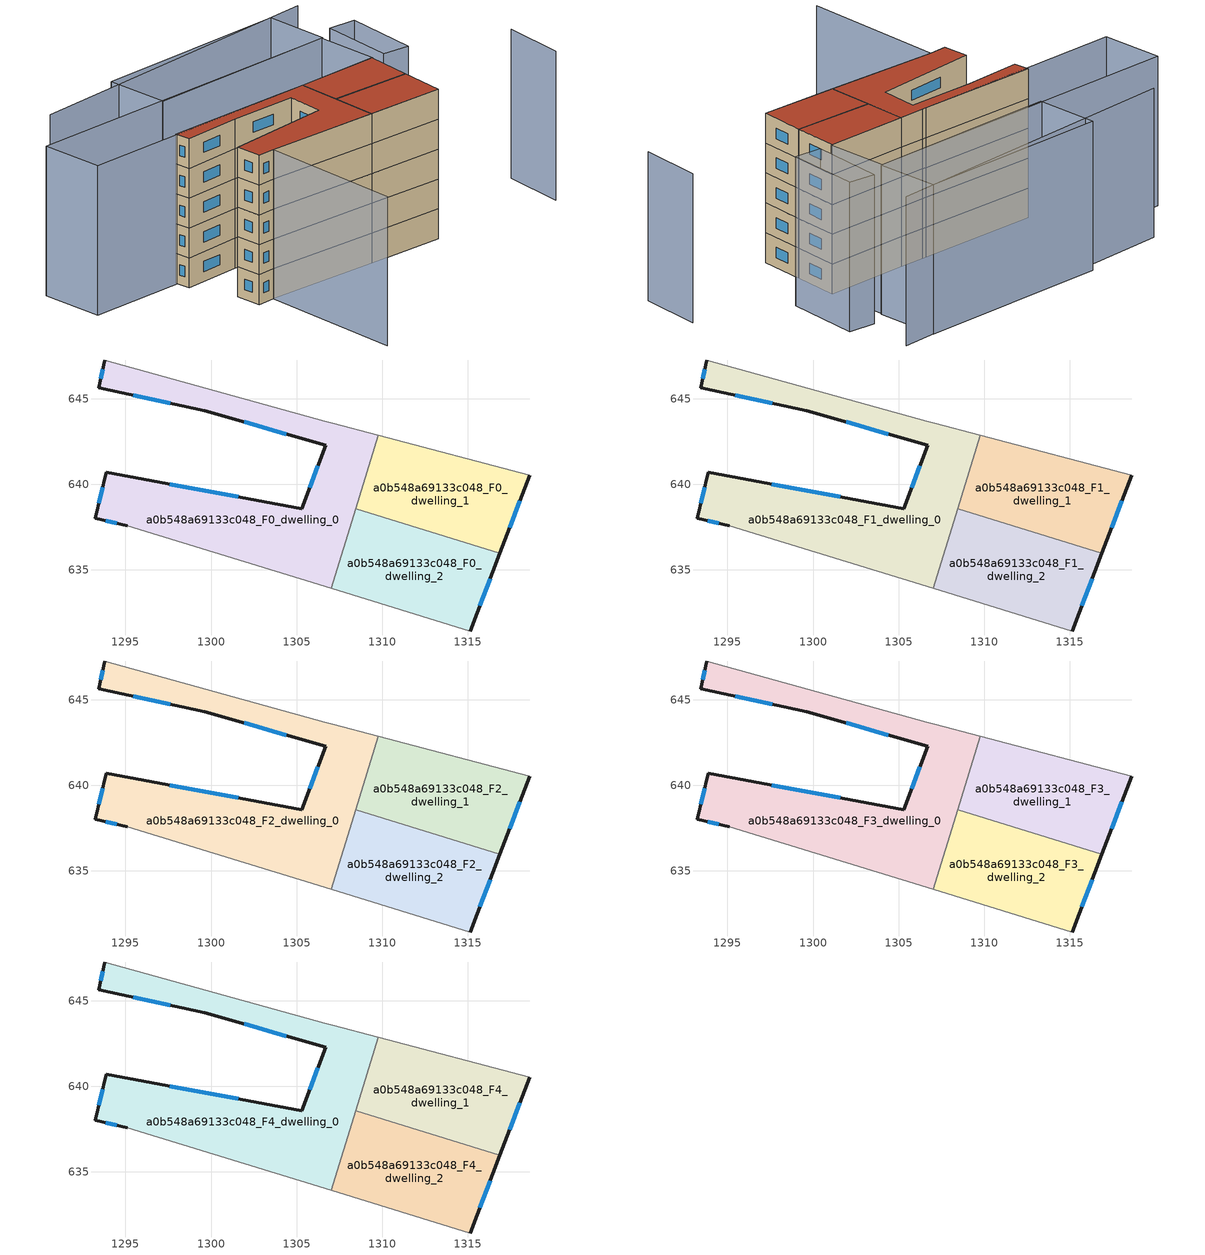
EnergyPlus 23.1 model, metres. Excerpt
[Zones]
a0b548a69133c048_F0_dwelling_0
 floor ground (EU_floor_Construction): 1309.76,642.86 1307.02,633.93 1295.11,637.58 1293.25,638.01 1293.89,640.69 1305.31,638.58 1306.69,642.28 1299.65,644.3 1293.45,645.63 1293.8,647.26 1306.64,643.69 1307.1,643.56 z0
 wall outside (EU_wall_Construction): 1293.8,647.26 1293.45,645.63 1299.65,644.3 1306.69,642.28 1305.31,638.58 1293.89,640.69 1293.25,638.01 1295.11,637.58 z0:3
 wall adiabatic (EU_wall_Construction): 1309.77,642.86 1307.1,643.56 1306.64,643.69 1293.8,647.26 / 1295.11,637.58 1307.02,633.93 z0:3
 wall to a0b548a69133c048_F0_dwelling_2 (EU_wall_Construction): 1307.02,633.93 1308.44,638.56 z0:3
 wall to a0b548a69133c048_F0_dwelling_1 (EU_wall_Construction): 1308.44,638.56 1309.77,642.86 z0:3
 window (EU_Window_Construction): 1293.68,639.82 1293.46,638.88 / 1301.59,639.27 1297.6,640.01 / 1306.24,641.08 1305.76,639.79 / 1301.94,643.65 1304.4,642.94 / 1295.46,645.2 1297.63,644.73 / 1293.68,646.73 1293.56,646.16 / 1293.85,637.87 1294.5,637.72 z0.98:2.02
a0b548a69133c048_F0_dwelling_1
 floor ground (EU_floor_Construction): 1318.61,640.53 1316.87,635.97 1308.44,638.56 1309.76,642.86 z0
 wall outside (EU_wall_Construction): 1316.87,635.97 1318.61,640.53 z0:3
 wall adiabatic (EU_wall_Construction): 1318.61,640.53 1309.77,642.86 z0:3
 wall to a0b548a69133c048_F0_dwelling_2 (EU_wall_Construction): 1308.44,638.56 1316.87,635.97 z0:3
 window (EU_Window_Construction): 1317.44,637.46 1318.04,639.05 z0.98:2.02
a0b548a69133c048_F0_dwelling_2
 floor ground (EU_floor_Construction): 1316.87,635.97 1315.15,631.43 1307.02,633.93 1308.44,638.56 z0
 wall outside (EU_wall_Construction): 1315.15,631.43 1316.87,635.97 z0:3
 wall adiabatic (EU_wall_Construction): 1307.02,633.93 1315.15,631.43 z0:3
 window (EU_Window_Construction): 1315.71,632.91 1316.31,634.5 z0.98:2.02
a0b548a69133c048_F1_dwelling_0
 floor to a0b548a69133c048_F0_dwelling_0 (EU_floor_Construction): 1309.76,642.86 1307.02,633.93 1295.11,637.58 1293.25,638.01 1293.89,640.69 1305.31,638.58 1306.69,642.28 1299.65,644.3 1293.45,645.63 1293.8,647.26 1306.64,643.69 1307.1,643.56 z3
 wall outside (EU_wall_Construction): 1293.8,647.26 1293.45,645.63 1299.65,644.3 1306.69,642.28 1305.31,638.58 1293.89,640.69 1293.25,638.01 1295.11,637.58 z3:6
 wall adiabatic (EU_wall_Construction): 1309.77,642.86 1307.1,643.56 1306.64,643.69 1293.8,647.26 / 1295.11,637.58 1307.02,633.93 z3:6
 wall to a0b548a69133c048_F1_dwelling_2 (EU_wall_Construction): 1307.02,633.93 1308.44,638.56 z3:6
 wall to a0b548a69133c048_F1_dwelling_1 (EU_wall_Construction): 1308.44,638.56 1309.77,642.86 z3:6
 window (EU_Window_Construction): 1293.68,639.82 1293.46,638.88 / 1301.59,639.27 1297.6,640.01 / 1306.24,641.08 1305.76,639.79 / 1301.94,643.65 1304.4,642.94 / 1295.46,645.2 1297.63,644.73 / 1293.68,646.73 1293.56,646.16 / 1293.85,637.87 1294.5,637.72 z3.98:5.02
a0b548a69133c048_F1_dwelling_1
 floor to a0b548a69133c048_F0_dwelling_1 (EU_floor_Construction): 1318.61,640.53 1316.87,635.97 1308.44,638.56 1309.76,642.86 z3
 wall outside (EU_wall_Construction): 1316.87,635.97 1318.61,640.53 z3:6
 wall adiabatic (EU_wall_Construction): 1318.61,640.53 1309.77,642.86 z3:6
 wall to a0b548a69133c048_F1_dwelling_2 (EU_wall_Construction): 1308.44,638.56 1316.87,635.97 z3:6
 window (EU_Window_Construction): 1317.44,637.46 1318.04,639.05 z3.98:5.02
a0b548a69133c048_F1_dwelling_2
 floor to a0b548a69133c048_F0_dwelling_2 (EU_floor_Construction): 1316.87,635.97 1315.15,631.43 1307.02,633.93 1308.44,638.56 z3
 wall outside (EU_wall_Construction): 1315.15,631.43 1316.87,635.97 z3:6
 wall adiabatic (EU_wall_Construction): 1307.02,633.93 1315.15,631.43 z3:6
 window (EU_Window_Construction): 1315.71,632.91 1316.31,634.5 z3.98:5.02
a0b548a69133c048_F2_dwelling_0
 floor to a0b548a69133c048_F1_dwelling_0 (EU_floor_Construction): 1309.76,642.86 1307.02,633.93 1295.11,637.58 1293.25,638.01 1293.89,640.69 1305.31,638.58 1306.69,642.28 1299.65,644.3 1293.45,645.63 1293.8,647.26 1306.64,643.69 1307.1,643.56 z6
 wall outside (EU_wall_Construction): 1293.8,647.26 1293.45,645.63 1299.65,644.3 1306.69,642.28 1305.31,638.58 1293.89,640.69 1293.25,638.01 1295.11,637.58 z6:9
 wall adiabatic (EU_wall_Construction): 1309.77,642.86 1307.1,643.56 1306.64,643.69 1293.8,647.26 / 1295.11,637.58 1307.02,633.93 z6:9
 wall to a0b548a69133c048_F2_dwelling_2 (EU_wall_Construction): 1307.02,633.93 1308.44,638.56 z6:9
 wall to a0b548a69133c048_F2_dwelling_1 (EU_wall_Construction): 1308.44,638.56 1309.77,642.86 z6:9
 window (EU_Window_Construction): 1293.68,639.82 1293.46,638.88 / 1301.59,639.27 1297.6,640.01 / 1306.24,641.08 1305.76,639.79 / 1301.94,643.65 1304.4,642.94 / 1295.46,645.2 1297.63,644.73 / 1293.68,646.73 1293.56,646.16 / 1293.85,637.87 1294.5,637.72 z6.98:8.02
a0b548a69133c048_F2_dwelling_1
 floor to a0b548a69133c048_F1_dwelling_1 (EU_floor_Construction): 1318.61,640.53 1316.87,635.97 1308.44,638.56 1309.76,642.86 z6
 wall outside (EU_wall_Construction): 1316.87,635.97 1318.61,640.53 z6:9
 wall adiabatic (EU_wall_Construction): 1318.61,640.53 1309.77,642.86 z6:9
 wall to a0b548a69133c048_F2_dwelling_2 (EU_wall_Construction): 1308.44,638.56 1316.87,635.97 z6:9
 window (EU_Window_Construction): 1317.44,637.46 1318.04,639.05 z6.98:8.02
a0b548a69133c048_F2_dwelling_2
 floor to a0b548a69133c048_F1_dwelling_2 (EU_floor_Construction): 1316.87,635.97 1315.15,631.43 1307.02,633.93 1308.44,638.56 z6
 wall outside (EU_wall_Construction): 1315.15,631.43 1316.87,635.97 z6:9
 wall adiabatic (EU_wall_Construction): 1307.02,633.93 1315.15,631.43 z6:9
 window (EU_Window_Construction): 1315.71,632.91 1316.31,634.5 z6.98:8.02
a0b548a69133c048_F3_dwelling_0
 floor to a0b548a69133c048_F2_dwelling_0 (EU_floor_Construction): 1309.76,642.86 1307.02,633.93 1295.11,637.58 1293.25,638.01 1293.89,640.69 1305.31,638.58 1306.69,642.28 1299.65,644.3 1293.45,645.63 1293.8,647.26 1306.64,643.69 1307.1,643.56 z9
 wall outside (EU_wall_Construction): 1293.8,647.26 1293.45,645.63 1299.65,644.3 1306.69,642.28 1305.31,638.58 1293.89,640.69 1293.25,638.01 1295.11,637.58 z9:12
 wall adiabatic (EU_wall_Construction): 1309.77,642.86 1307.1,643.56 1306.64,643.69 1293.8,647.26 / 1295.11,637.58 1307.02,633.93 z9:12
 wall to a0b548a69133c048_F3_dwelling_2 (EU_wall_Construction): 1307.02,633.93 1308.44,638.56 z9:12
 wall to a0b548a69133c048_F3_dwelling_1 (EU_wall_Construction): 1308.44,638.56 1309.77,642.86 z9:12
 window (EU_Window_Construction): 1293.68,639.82 1293.46,638.88 / 1301.59,639.27 1297.6,640.01 / 1306.24,641.08 1305.76,639.79 / 1301.94,643.65 1304.4,642.94 / 1295.46,645.2 1297.63,644.73 / 1293.68,646.73 1293.56,646.16 / 1293.85,637.87 1294.5,637.72 z9.98:11.02
a0b548a69133c048_F3_dwelling_1
 floor to a0b548a69133c048_F2_dwelling_1 (EU_floor_Construction): 1318.61,640.53 1316.87,635.97 1308.44,638.56 1309.76,642.86 z9
 wall outside (EU_wall_Construction): 1316.87,635.97 1318.61,640.53 z9:12
 wall adiabatic (EU_wall_Construction): 1318.61,640.53 1309.77,642.86 z9:12
 wall to a0b548a69133c048_F3_dwelling_2 (EU_wall_Construction): 1308.44,638.56 1316.87,635.97 z9:12
 window (EU_Window_Construction): 1317.44,637.46 1318.04,639.05 z9.98:11.02
a0b548a69133c048_F3_dwelling_2
 floor to a0b548a69133c048_F2_dwelling_2 (EU_floor_Construction): 1316.87,635.97 1315.15,631.43 1307.02,633.93 1308.44,638.56 z9
 wall outside (EU_wall_Construction): 1315.15,631.43 1316.87,635.97 z9:12
 wall adiabatic (EU_wall_Construction): 1307.02,633.93 1315.15,631.43 z9:12
 window (EU_Window_Construction): 1315.71,632.91 1316.31,634.5 z9.98:11.02
a0b548a69133c048_F4_dwelling_0
 floor to a0b548a69133c048_F3_dwelling_0 (EU_floor_Construction): 1309.76,642.86 1307.02,633.93 1295.11,637.58 1293.25,638.01 1293.89,640.69 1305.31,638.58 1306.69,642.28 1299.65,644.3 1293.45,645.63 1293.8,647.26 1306.64,643.69 1307.1,643.56 z12
 wall outside (EU_wall_Construction): 1293.8,647.26 1293.45,645.63 1299.65,644.3 1306.69,642.28 1305.31,638.58 1293.89,640.69 1293.25,638.01 1295.11,637.58 z12:15
 wall adiabatic (EU_wall_Construction): 1309.77,642.86 1307.1,643.56 1306.64,643.69 1293.8,647.26 / 1295.11,637.58 1307.02,633.93 z12:15
 wall to a0b548a69133c048_F4_dwelling_2 (EU_wall_Construction): 1307.02,633.93 1308.44,638.56 z12:15
 wall to a0b548a69133c048_F4_dwelling_1 (EU_wall_Construction): 1308.44,638.56 1309.77,642.86 z12:15
 window (EU_Window_Construction): 1293.68,639.82 1293.46,638.88 / 1301.59,639.27 1297.6,640.01 / 1306.24,641.08 1305.76,639.79 / 1301.94,643.65 1304.4,642.94 / 1295.46,645.2 1297.63,644.73 / 1293.68,646.73 1293.56,646.16 / 1293.85,637.87 1294.5,637.72 z12.98:14.02
 roof outside (EU_roof_Construction): 1307.02,633.93 1309.76,642.86 1307.1,643.56 1306.64,643.69 1293.8,647.26 1293.45,645.63 1299.65,644.3 1306.69,642.28 1305.31,638.58 1293.89,640.69 1293.25,638.01 1295.11,637.58 z15
a0b548a69133c048_F4_dwelling_1
 floor to a0b548a69133c048_F3_dwelling_1 (EU_floor_Construction): 1318.61,640.53 1316.87,635.97 1308.44,638.56 1309.76,642.86 z12
 wall outside (EU_wall_Construction): 1316.87,635.97 1318.61,640.53 z12:15
 wall adiabatic (EU_wall_Construction): 1318.61,640.53 1309.77,642.86 z12:15
 wall to a0b548a69133c048_F4_dwelling_2 (EU_wall_Construction): 1308.44,638.56 1316.87,635.97 z12:15
 window (EU_Window_Construction): 1317.44,637.46 1318.04,639.05 z12.98:14.02
 roof outside (EU_roof_Construction): 1316.87,635.97 1318.61,640.53 1309.76,642.86 1308.44,638.56 z15
a0b548a69133c048_F4_dwelling_2
 floor to a0b548a69133c048_F3_dwelling_2 (EU_floor_Construction): 1316.87,635.97 1315.15,631.43 1307.02,633.93 1308.44,638.56 z12
 wall outside (EU_wall_Construction): 1315.15,631.43 1316.87,635.97 z12:15
 wall adiabatic (EU_wall_Construction): 1307.02,633.93 1315.15,631.43 z12:15
 window (EU_Window_Construction): 1315.71,632.91 1316.31,634.5 z12.98:14.02
 roof outside (EU_roof_Construction): 1315.15,631.43 1316.87,635.97 1308.44,638.56 1307.02,633.93 z15
shading: 1328.47,626.57 1331.03,632.75 / 1290.57,622.81 1295.11,637.58 / 1295.11,637.58 1315.15,631.43 / 1325.96,652.64 1292.05,659.64 / 1320.01,640.04 1322.87,647.47 / 1322.87,647.47 1325.58,646.43 / 1325.58,646.43 1322.72,639 / 1322.72,639 1320.01,640.04 / 1318.72,640.5 1283.59,649.75 / 1283.59,649.75 1285.28,656.17 / 1285.28,656.17 1320.41,646.92 / 1320.41,646.92 1318.72,640.5 / 1320.56,646.88 1299.99,652.14 / 1299.99,652.14 1301.66,658.67 / 1301.66,658.67 1322.23,653.41 / 1322.23,653.41 1320.56,646.88 z0:15
[Building]
EU S2 Campaign: North Axis=0; Terrain=City; Solar Distribution=FullExterior
[Site:Location]
Bologna: Latitude=44.5; Longitude=11.25; Time Zone=1; Elevation=37
[SizingPeriod:WeatherFileDays]
AnnualSizingPeriod: Begin Month=1; Begin Day of Month=1; End Month=12; End Day of Month=31; Day of Week for Start Day=Monday; Use Weather File Daylight Saving Period=No; Use Weather File Rain and Snow Indicators=No
[MATERIAL]
EU_InternalMass_Material: Roughness=MediumRough; Thickness=0.1; Conductivity=1; Density=1800; Specific Heat=900; Thermal Absorptance=0.9; Solar Absorptance=0.7; Visible Absorptance=0.7
[MATERIAL:NOMASS] Roughness=MediumRough; Thermal Absorptance=0.9; Solar Absorptance=0.7; Visible Absorptance=0.7
Name | Thermal Resistance
EU_wall_NoMass | 0.905828
EU_roof_NoMass | 0.37593
EU_floor_NoMass | 0.67114
[WINDOWMATERIAL:SIMPLEGLAZINGSYSTEM]
EU_Window_SimpleGlazing: UFactor=4.52486; Solar Heat Gain Coefficient=0.85; Visible Transmittance=0.85
[CONSTRUCTION]
EU_wall_Construction: EU_wall_NoMass
EU_roof_Construction: EU_roof_NoMass
EU_floor_Construction: EU_floor_NoMass
EU_Window_Construction: EU_Window_SimpleGlazing
EU_InternalMass_Construction: EU_InternalMass_Material
[ZONE] Type=1; Multiplier=1; Ceiling Height=autocalculate; Floor Area=autocalculate; Part of Total Floor Area=Yes
Name | Volume
a0b548a69133c048_F0_dwelling_0; a0b548a69133c048_F1_dwelling_0; a0b548a69133c048_F2_dwelling_0; a0b548a69133c048_F3_dwelling_0; a0b548a69133c048_F4_dwelling_0 | 251.919
a0b548a69133c048_F0_dwelling_1 | 125.953
a0b548a69133c048_F1_dwelling_1; a0b548a69133c048_F2_dwelling_1; a0b548a69133c048_F3_dwelling_1; a0b548a69133c048_F4_dwelling_1; a0b548a69133c048_F0_dwelling_2; a0b548a69133c048_F1_dwelling_2; a0b548a69133c048_F2_dwelling_2; a0b548a69133c048_F3_dwelling_2; a0b548a69133c048_F4_dwelling_2 | 125.952
[INTERNALMASS] Construction=EU_InternalMass_Construction
Name | Zone or ZoneList | Surface Area
a0b548a69133c048_F0_dwelling_0_EU_InternalMass | a0b548a69133c048_F0_dwelling_0 | 83.9728
a0b548a69133c048_F0_dwelling_1_EU_InternalMass | a0b548a69133c048_F0_dwelling_1 | 41.9856
a0b548a69133c048_F0_dwelling_2_EU_InternalMass | a0b548a69133c048_F0_dwelling_2 | 41.9854
a0b548a69133c048_F1_dwelling_0_EU_InternalMass | a0b548a69133c048_F1_dwelling_0 | 83.9728
a0b548a69133c048_F1_dwelling_1_EU_InternalMass | a0b548a69133c048_F1_dwelling_1 | 41.9856
a0b548a69133c048_F1_dwelling_2_EU_InternalMass | a0b548a69133c048_F1_dwelling_2 | 41.9854
a0b548a69133c048_F2_dwelling_0_EU_InternalMass | a0b548a69133c048_F2_dwelling_0 | 83.9728
a0b548a69133c048_F2_dwelling_1_EU_InternalMass | a0b548a69133c048_F2_dwelling_1 | 41.9856
a0b548a69133c048_F2_dwelling_2_EU_InternalMass | a0b548a69133c048_F2_dwelling_2 | 41.9854
a0b548a69133c048_F3_dwelling_0_EU_InternalMass | a0b548a69133c048_F3_dwelling_0 | 83.9728
a0b548a69133c048_F3_dwelling_1_EU_InternalMass | a0b548a69133c048_F3_dwelling_1 | 41.9856
a0b548a69133c048_F3_dwelling_2_EU_InternalMass | a0b548a69133c048_F3_dwelling_2 | 41.9854
a0b548a69133c048_F4_dwelling_0_EU_InternalMass | a0b548a69133c048_F4_dwelling_0 | 83.9728
a0b548a69133c048_F4_dwelling_1_EU_InternalMass | a0b548a69133c048_F4_dwelling_1 | 41.9856
a0b548a69133c048_F4_dwelling_2_EU_InternalMass | a0b548a69133c048_F4_dwelling_2 | 41.9854
[OTHEREQUIPMENT] Fuel Type=Electricity; Design Level Calculation Method=Watts/Area; Power per Zone Floor Area=1; Fraction Latent=0; Fraction Radiant=0; Fraction Lost=0; Carbon Dioxide Generation Rate=0; EndUse Subcategory=EU_Step8_InternalGains
Name | Zone or ZoneList or Space or SpaceList | Schedule
EU_Step8_InternalGain_a0b548a69133c048_F0_dwelling_0_f000 | a0b548a69133c048_F0_dwelling_0 | EU_Step8_GainSchedule_a0b548a69133c048_F0_dwelling_0_f000
EU_Step8_InternalGain_a0b548a69133c048_F0_dwelling_1_f000 | a0b548a69133c048_F0_dwelling_1 | EU_Step8_GainSchedule_a0b548a69133c048_F0_dwelling_1_f000
EU_Step8_InternalGain_a0b548a69133c048_F0_dwelling_2_f000 | a0b548a69133c048_F0_dwelling_2 | EU_Step8_GainSchedule_a0b548a69133c048_F0_dwelling_2_f000
EU_Step8_InternalGain_a0b548a69133c048_F1_dwelling_0_f000 | a0b548a69133c048_F1_dwelling_0 | EU_Step8_GainSchedule_a0b548a69133c048_F1_dwelling_0_f000
EU_Step8_InternalGain_a0b548a69133c048_F1_dwelling_1_f000 | a0b548a69133c048_F1_dwelling_1 | EU_Step8_GainSchedule_a0b548a69133c048_F1_dwelling_1_f000
EU_Step8_InternalGain_a0b548a69133c048_F1_dwelling_2_f000 | a0b548a69133c048_F1_dwelling_2 | EU_Step8_GainSchedule_a0b548a69133c048_F1_dwelling_2_f000
EU_Step8_InternalGain_a0b548a69133c048_F2_dwelling_0_f000 | a0b548a69133c048_F2_dwelling_0 | EU_Step8_GainSchedule_a0b548a69133c048_F2_dwelling_0_f000
EU_Step8_InternalGain_a0b548a69133c048_F2_dwelling_1_f000 | a0b548a69133c048_F2_dwelling_1 | EU_Step8_GainSchedule_a0b548a69133c048_F2_dwelling_1_f000
EU_Step8_InternalGain_a0b548a69133c048_F2_dwelling_2_f000 | a0b548a69133c048_F2_dwelling_2 | EU_Step8_GainSchedule_a0b548a69133c048_F2_dwelling_2_f000
EU_Step8_InternalGain_a0b548a69133c048_F3_dwelling_0_f000 | a0b548a69133c048_F3_dwelling_0 | EU_Step8_GainSchedule_a0b548a69133c048_F3_dwelling_0_f000
EU_Step8_InternalGain_a0b548a69133c048_F3_dwelling_1_f000 | a0b548a69133c048_F3_dwelling_1 | EU_Step8_GainSchedule_a0b548a69133c048_F3_dwelling_1_f000
EU_Step8_InternalGain_a0b548a69133c048_F3_dwelling_2_f000 | a0b548a69133c048_F3_dwelling_2 | EU_Step8_GainSchedule_a0b548a69133c048_F3_dwelling_2_f000
EU_Step8_InternalGain_a0b548a69133c048_F4_dwelling_0_f000 | a0b548a69133c048_F4_dwelling_0 | EU_Step8_GainSchedule_a0b548a69133c048_F4_dwelling_0_f000
EU_Step8_InternalGain_a0b548a69133c048_F4_dwelling_1_f000 | a0b548a69133c048_F4_dwelling_1 | EU_Step8_GainSchedule_a0b548a69133c048_F4_dwelling_1_f000
EU_Step8_InternalGain_a0b548a69133c048_F4_dwelling_2_f000 | a0b548a69133c048_F4_dwelling_2 | EU_Step8_GainSchedule_a0b548a69133c048_F4_dwelling_2_f000
[ZONEVENTILATION:DESIGNFLOWRATE] Schedule=EU_AlwaysOn; Design Flow Rate Calculation Method=AirChanges/Hour; Air Changes per Hour=0.73129; Ventilation Type=Natural; Fan Pressure Rise=0; Fan Total Efficiency=1; Constant Term Coefficient=1; Temperature Term Coefficient=0; Velocity Term Coefficient=0; Velocity Squared Term Coefficient=0; Minimum Indoor Temperature=-100; Maximum Indoor Temperature=100; Delta Temperature=-100; Minimum Outdoor Temperature=-100; Maximum Outdoor Temperature=100; Maximum Wind Speed=40
Name | Zone or ZoneList or Space or SpaceList
EU_ConstantAir_a0b548a69133c048_F0_dwelling_0 | a0b548a69133c048_F0_dwelling_0
EU_ConstantAir_a0b548a69133c048_F0_dwelling_1 | a0b548a69133c048_F0_dwelling_1
EU_ConstantAir_a0b548a69133c048_F0_dwelling_2 | a0b548a69133c048_F0_dwelling_2
EU_ConstantAir_a0b548a69133c048_F1_dwelling_0 | a0b548a69133c048_F1_dwelling_0
EU_ConstantAir_a0b548a69133c048_F1_dwelling_1 | a0b548a69133c048_F1_dwelling_1
EU_ConstantAir_a0b548a69133c048_F1_dwelling_2 | a0b548a69133c048_F1_dwelling_2
EU_ConstantAir_a0b548a69133c048_F2_dwelling_0 | a0b548a69133c048_F2_dwelling_0
EU_ConstantAir_a0b548a69133c048_F2_dwelling_1 | a0b548a69133c048_F2_dwelling_1
EU_ConstantAir_a0b548a69133c048_F2_dwelling_2 | a0b548a69133c048_F2_dwelling_2
EU_ConstantAir_a0b548a69133c048_F3_dwelling_0 | a0b548a69133c048_F3_dwelling_0
EU_ConstantAir_a0b548a69133c048_F3_dwelling_1 | a0b548a69133c048_F3_dwelling_1
EU_ConstantAir_a0b548a69133c048_F3_dwelling_2 | a0b548a69133c048_F3_dwelling_2
EU_ConstantAir_a0b548a69133c048_F4_dwelling_0 | a0b548a69133c048_F4_dwelling_0
EU_ConstantAir_a0b548a69133c048_F4_dwelling_1 | a0b548a69133c048_F4_dwelling_1
EU_ConstantAir_a0b548a69133c048_F4_dwelling_2 | a0b548a69133c048_F4_dwelling_2
[HVACTEMPLATE:THERMOSTAT] Constant Heating Setpoint=20; Constant Cooling Setpoint=50
EU_HeatOnly_a0b548a69133c048_F0_dwelling_0; EU_HeatOnly_a0b548a69133c048_F0_dwelling_1; EU_HeatOnly_a0b548a69133c048_F0_dwelling_2; EU_HeatOnly_a0b548a69133c048_F1_dwelling_0; EU_HeatOnly_a0b548a69133c048_F1_dwelling_1; EU_HeatOnly_a0b548a69133c048_F1_dwelling_2; EU_HeatOnly_a0b548a69133c048_F2_dwelling_0; EU_HeatOnly_a0b548a69133c048_F2_dwelling_1; EU_HeatOnly_a0b548a69133c048_F2_dwelling_2; EU_HeatOnly_a0b548a69133c048_F3_dwelling_0; EU_HeatOnly_a0b548a69133c048_F3_dwelling_1; EU_HeatOnly_a0b548a69133c048_F3_dwelling_2; EU_HeatOnly_a0b548a69133c048_F4_dwelling_0; EU_HeatOnly_a0b548a69133c048_F4_dwelling_1; EU_HeatOnly_a0b548a69133c048_F4_dwelling_2
[HVACTEMPLATE:ZONE:IDEALLOADSAIRSYSTEM] System Availability Schedule=EU_AlwaysOn; Maximum Heating Supply Air Temperature=50; Minimum Cooling Supply Air Temperature=13; Maximum Heating Supply Air Humidity Ratio=0.0156; Minimum Cooling Supply Air Humidity Ratio=0.0077; Heating Limit=NoLimit; Cooling Limit=NoLimit; Heating Availability Schedule=EU_AlwaysOn; Cooling Availability Schedule=EU_CoolingOff; Dehumidification Control Type=ConstantSensibleHeatRatio; Cooling Sensible Heat Ratio=0.7; Dehumidification Setpoint=60; Humidification Control Type=None; Humidification Setpoint=30; Outdoor Air Method=None; Outdoor Air Flow Rate per Person=0.00944; Outdoor Air Flow Rate per Zone Floor Area=0; Outdoor Air Flow Rate per Zone=0; Demand Controlled Ventilation Type=None; Outdoor Air Economizer Type=NoEconomizer; Heat Recovery Type=None; Sensible Heat Recovery Effectiveness=0.7; Latent Heat Recovery Effectiveness=0.65
Name | Template Thermostat
a0b548a69133c048_F0_dwelling_0 | EU_HeatOnly_a0b548a69133c048_F0_dwelling_0
a0b548a69133c048_F0_dwelling_1 | EU_HeatOnly_a0b548a69133c048_F0_dwelling_1
a0b548a69133c048_F0_dwelling_2 | EU_HeatOnly_a0b548a69133c048_F0_dwelling_2
a0b548a69133c048_F1_dwelling_0 | EU_HeatOnly_a0b548a69133c048_F1_dwelling_0
a0b548a69133c048_F1_dwelling_1 | EU_HeatOnly_a0b548a69133c048_F1_dwelling_1
a0b548a69133c048_F1_dwelling_2 | EU_HeatOnly_a0b548a69133c048_F1_dwelling_2
a0b548a69133c048_F2_dwelling_0 | EU_HeatOnly_a0b548a69133c048_F2_dwelling_0
a0b548a69133c048_F2_dwelling_1 | EU_HeatOnly_a0b548a69133c048_F2_dwelling_1
a0b548a69133c048_F2_dwelling_2 | EU_HeatOnly_a0b548a69133c048_F2_dwelling_2
a0b548a69133c048_F3_dwelling_0 | EU_HeatOnly_a0b548a69133c048_F3_dwelling_0
a0b548a69133c048_F3_dwelling_1 | EU_HeatOnly_a0b548a69133c048_F3_dwelling_1
a0b548a69133c048_F3_dwelling_2 | EU_HeatOnly_a0b548a69133c048_F3_dwelling_2
a0b548a69133c048_F4_dwelling_0 | EU_HeatOnly_a0b548a69133c048_F4_dwelling_0
a0b548a69133c048_F4_dwelling_1 | EU_HeatOnly_a0b548a69133c048_F4_dwelling_1
a0b548a69133c048_F4_dwelling_2 | EU_HeatOnly_a0b548a69133c048_F4_dwelling_2
[SIZING:ZONE] Zone Cooling Design Supply Air Temperature Input Method=SupplyAirTemperature; Zone Cooling Design Supply Air Temperature=13; Zone Heating Design Supply Air Temperature Input Method=SupplyAirTemperature; Zone Heating Design Supply Air Temperature=50; Zone Cooling Design Supply Air Humidity Ratio=0.008; Zone Heating Design Supply Air Humidity Ratio=0.008; Cooling Design Air Flow Method=DesignDay; Cooling Design Air Flow Rate=0; Cooling Minimum Air Flow per Zone Floor Area=0.000762; Cooling Minimum Air Flow=0; Cooling Minimum Air Flow Fraction=0.2; Heating Design Air Flow Method=DesignDay; Heating Design Air Flow Rate=0; Heating Maximum Air Flow per Zone Floor Area=0.002032; Heating Maximum Air Flow=0.141576; Heating Maximum Air Flow Fraction=0.3; Account for Dedicated Outdoor Air System=No; Dedicated Outdoor Air System Control Strategy=NeutralSupplyAir; Dedicated Outdoor Air Low Setpoint Temperature for Design=autosize; Dedicated Outdoor Air High Setpoint Temperature for Design=autosize; Zone Load Sizing Method=Sensible Load Only No Latent Load; Zone Latent Cooling Design Supply Air Humidity Ratio Input Method=HumidityRatioDifference; Zone Cooling Design Supply Air Humidity Ratio Difference=0.005; Zone Latent Heating Design Supply Air Humidity Ratio Input Method=HumidityRatioDifference; Zone Humidification Design Supply Air Humidity Ratio Difference=0.005
a0b548a69133c048_F0_dwelling_0; a0b548a69133c048_F0_dwelling_1; a0b548a69133c048_F0_dwelling_2; a0b548a69133c048_F1_dwelling_0; a0b548a69133c048_F1_dwelling_1; a0b548a69133c048_F1_dwelling_2; a0b548a69133c048_F2_dwelling_0; a0b548a69133c048_F2_dwelling_1; a0b548a69133c048_F2_dwelling_2; a0b548a69133c048_F3_dwelling_0; a0b548a69133c048_F3_dwelling_1; a0b548a69133c048_F3_dwelling_2; a0b548a69133c048_F4_dwelling_0; a0b548a69133c048_F4_dwelling_1; a0b548a69133c048_F4_dwelling_2
[SCHEDULE:CONSTANT]
Name | Hourly Value
EU_AlwaysOn | 1
EU_CoolingOff | 0
[SCHEDULE:FILE] Column Number=1; Rows to Skip at Top=0; Number of Hours of Data=8760; Column Separator=Comma; Interpolate to Timestep=No; Minutes per Item=60; Adjust Schedule for Daylight Savings=Yes
Name | File
EU_Step8_GainSchedule_a0b548a69133c048_F0_dwelling_0_f000 | ../../schedules/a0b548a69133c048/a0b548a69133c048_F0_dwelling_0_f000_gain.csv
EU_Step8_GainSchedule_a0b548a69133c048_F0_dwelling_1_f000 | ../../schedules/a0b548a69133c048/a0b548a69133c048_F0_dwelling_1_f000_gain.csv
EU_Step8_GainSchedule_a0b548a69133c048_F0_dwelling_2_f000 | ../../schedules/a0b548a69133c048/a0b548a69133c048_F0_dwelling_2_f000_gain.csv
EU_Step8_GainSchedule_a0b548a69133c048_F1_dwelling_0_f000 | ../../schedules/a0b548a69133c048/a0b548a69133c048_F1_dwelling_0_f000_gain.csv
EU_Step8_GainSchedule_a0b548a69133c048_F1_dwelling_1_f000 | ../../schedules/a0b548a69133c048/a0b548a69133c048_F1_dwelling_1_f000_gain.csv
EU_Step8_GainSchedule_a0b548a69133c048_F1_dwelling_2_f000 | ../../schedules/a0b548a69133c048/a0b548a69133c048_F1_dwelling_2_f000_gain.csv
EU_Step8_GainSchedule_a0b548a69133c048_F2_dwelling_0_f000 | ../../schedules/a0b548a69133c048/a0b548a69133c048_F2_dwelling_0_f000_gain.csv
EU_Step8_GainSchedule_a0b548a69133c048_F2_dwelling_1_f000 | ../../schedules/a0b548a69133c048/a0b548a69133c048_F2_dwelling_1_f000_gain.csv
EU_Step8_GainSchedule_a0b548a69133c048_F2_dwelling_2_f000 | ../../schedules/a0b548a69133c048/a0b548a69133c048_F2_dwelling_2_f000_gain.csv
EU_Step8_GainSchedule_a0b548a69133c048_F3_dwelling_0_f000 | ../../schedules/a0b548a69133c048/a0b548a69133c048_F3_dwelling_0_f000_gain.csv
EU_Step8_GainSchedule_a0b548a69133c048_F3_dwelling_1_f000 | ../../schedules/a0b548a69133c048/a0b548a69133c048_F3_dwelling_1_f000_gain.csv
EU_Step8_GainSchedule_a0b548a69133c048_F3_dwelling_2_f000 | ../../schedules/a0b548a69133c048/a0b548a69133c048_F3_dwelling_2_f000_gain.csv
EU_Step8_GainSchedule_a0b548a69133c048_F4_dwelling_0_f000 | ../../schedules/a0b548a69133c048/a0b548a69133c048_F4_dwelling_0_f000_gain.csv
EU_Step8_GainSchedule_a0b548a69133c048_F4_dwelling_1_f000 | ../../schedules/a0b548a69133c048/a0b548a69133c048_F4_dwelling_1_f000_gain.csv
EU_Step8_GainSchedule_a0b548a69133c048_F4_dwelling_2_f000 | ../../schedules/a0b548a69133c048/a0b548a69133c048_F4_dwelling_2_f000_gain.csv
